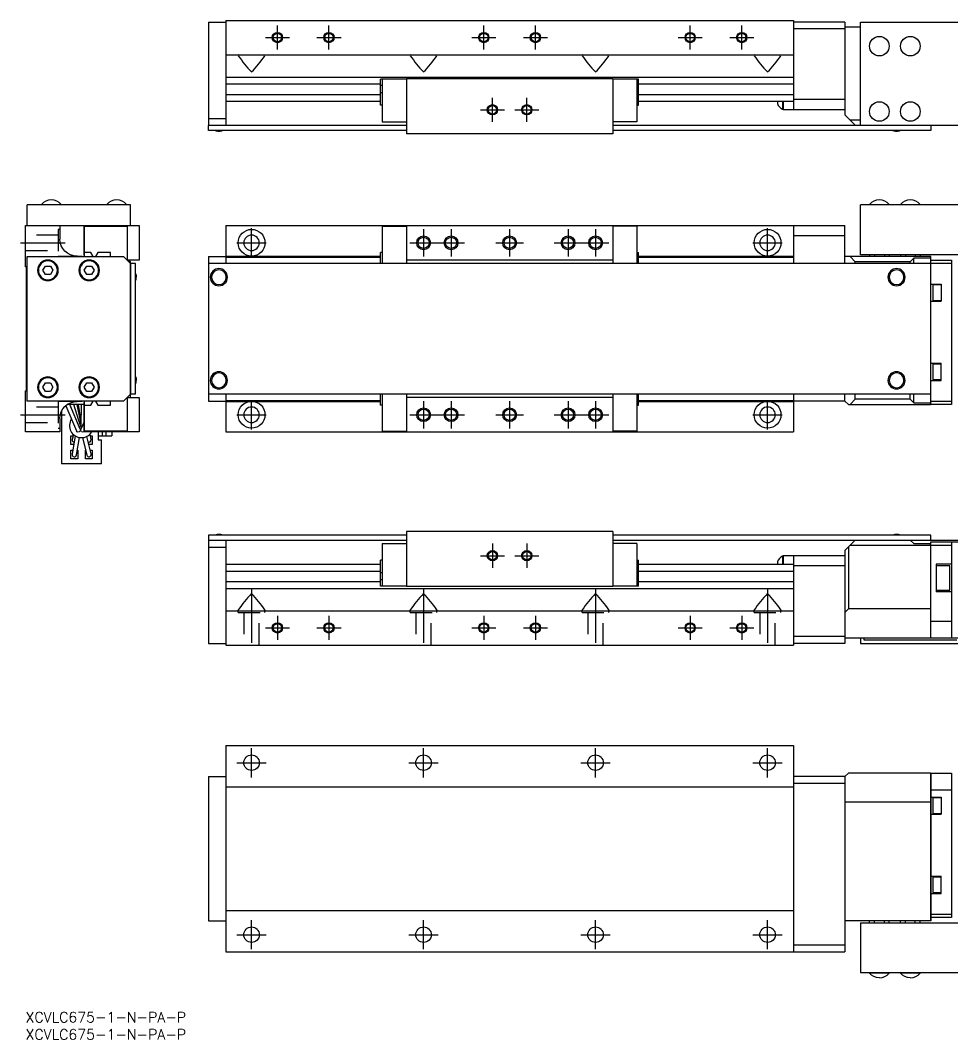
# Model space of a CAD drawing. Extents: x -2 to 434, y -8 to 288.
# Drawn here: x -1.5 to 269.2, y -8 to 288.3 of the extents above; entities that cross this region are included whole.
import ezdxf

# ---------------------------------------------------------------- set-up
doc = ezdxf.new("R2010")
doc.units = 0
doc.header["$LTSCALE"] = 0.5
doc.linetypes.add('CENTER', pattern=[50.8, 31.75, -6.35, 6.35, -6.35])
doc.linetypes.add('DASHED', pattern=[19.05, 12.7, -6.35])
for name, color, linetype in [('MSM_CENTER', 1, 'CENTER'), ('MSM_CONTINUOUS', 7, 'CONTINUOUS'), ('MSM_DASHED', 4, 'DASHED'), ('MSM_NARROW', 5, 'CONTINUOUS'), ('MSM_PART_NUMBER', 7, 'CONTINUOUS')]:
    doc.layers.add(name, color=color, linetype=linetype)
doc.styles.get("Standard").update_dxf_attribs({"font": 'txt.shx', "height": 3, "bigfont": 'bigfont.shx'})

msp = doc.modelspace()

# ---------------------------------------------------------------- linework, layer by layer
at = {"layer": 'MSM_CENTER'}
for p, q in [((73.21, 279.83), (73.21, 286.83)), ((88.21, 279.83), (88.21, 286.83)), ((133.21, 279.83), (133.21, 286.83)), ((148.21, 279.83), (148.21, 286.83)), ((193.21, 279.83), (193.21, 286.83)), ((208.21, 279.83), (208.21, 286.83)), ((69.71, 283.33), (76.71, 283.33)), ((84.71, 283.33), (91.71, 283.33)), ((129.71, 283.33), (136.71, 283.33)), ((144.71, 283.33), (151.71, 283.33)), ((189.71, 283.33), (196.71, 283.33)), ((204.71, 283.33), (211.71, 283.33)), ((135.71, 258.83), (135.71, 265.83)), ((145.71, 258.83), (145.71, 265.83)), ((132.21, 262.33), (139.21, 262.33)), ((142.21, 262.33), (149.21, 262.33)), ((65.71, 219.41), (65.71, 227.91)), ((115.71, 227.66), (115.71, 219.66)), ((123.71, 227.66), (123.71, 219.66)), ((140.71, 227.66), (140.71, 219.66)), ((157.71, 227.66), (157.71, 219.66)), ((165.71, 227.66), (165.71, 219.66)), ((215.71, 219.41), (215.71, 227.91)), ((-1.5, 223.66), (11.5, 223.66)), ((61.46, 223.66), (69.96, 223.66)), ((111.71, 223.66), (127.71, 223.66)), ((136.71, 223.66), (144.71, 223.66)), ((153.71, 223.66), (169.71, 223.66)), ((211.46, 223.66), (219.96, 223.66)), ((65.71, 169.41), (65.71, 177.91)), ((215.71, 169.41), (215.71, 177.91)), ((115.71, 177.66), (115.71, 169.66)), ((123.71, 177.66), (123.71, 169.66)), ((140.71, 177.66), (140.71, 169.66)), ((157.71, 177.66), (157.71, 169.66)), ((165.71, 177.66), (165.71, 169.66)), ((-1.5, 173.66), (11.5, 173.66)), ((61.46, 173.66), (69.96, 173.66)), ((111.71, 173.66), (127.71, 173.66)), ((136.71, 173.66), (144.71, 173.66)), ((153.71, 173.66), (169.71, 173.66)), ((211.46, 173.66), (219.96, 173.66)), ((135.71, 136.2), (135.71, 129.2)), ((145.71, 136.2), (145.71, 129.2)), ((132.21, 132.7), (139.21, 132.7)), ((142.21, 132.7), (149.21, 132.7)), ((65.71, 123.2), (65.71, 104.7)), ((115.71, 123.2), (115.71, 104.7)), ((165.71, 123.2), (165.71, 104.7)), ((215.71, 123.2), (215.71, 104.7)), ((73.21, 115.2), (73.21, 108.2)), ((88.21, 115.2), (88.21, 108.2)), ((133.21, 115.2), (133.21, 108.2)), ((148.21, 115.2), (148.21, 108.2)), ((193.21, 115.2), (193.21, 108.2)), ((208.21, 115.2), (208.21, 108.2)), ((69.71, 111.7), (76.71, 111.7)), ((84.71, 111.7), (91.71, 111.7)), ((129.71, 111.7), (136.71, 111.7)), ((144.71, 111.7), (151.71, 111.7)), ((189.71, 111.7), (196.71, 111.7)), ((204.71, 111.7), (211.71, 111.7)), ((65.71, 68.25), (65.71, 76.75)), ((115.71, 68.25), (115.71, 76.75)), ((165.71, 68.25), (165.71, 76.75)), ((215.71, 68.25), (215.71, 76.75)), ((61.46, 72.5), (69.96, 72.5)), ((111.46, 72.5), (119.96, 72.5)), ((161.46, 72.5), (169.96, 72.5)), ((211.46, 72.5), (219.96, 72.5)), ((65.71, 18.25), (65.71, 26.75)), ((115.71, 18.25), (115.71, 26.75)), ((165.71, 18.25), (165.71, 26.75)), ((215.71, 18.25), (215.71, 26.75)), ((61.46, 22.5), (69.96, 22.5)), ((111.46, 22.5), (119.96, 22.5)), ((161.46, 22.5), (169.96, 22.5)), ((211.46, 22.5), (219.96, 22.5))]:
    msp.add_line(p, q, dxfattribs=at)
at = {"layer": 'MSM_CONTINUOUS'}
for p, q in [((53.21, 287.83), (58.21, 287.83)), ((53.21, 287.83), (53.21, 257.83)), ((58.21, 288.33), (223.21, 288.33)), ((58.21, 288.33), (58.21, 257.83)), ((223.21, 288.33), (223.21, 262.33)), ((238.21, 287.83), (223.21, 287.83)), ((238.21, 287.83), (238.21, 260.83)), ((242.71, 287.83), (271.71, 287.83)), ((242.71, 257.83), (242.71, 287.83)), ((238.21, 285.83), (223.21, 285.83)), ((242.71, 286.33), (238.21, 286.33)), ((58.21, 278.33), (223.21, 278.33)), ((61.97, 278.33), (61.81, 278.2)), ((61.84, 278.07), (61.81, 278.2)), ((69.46, 278.33), (69.61, 278.2)), ((69.58, 278.07), (69.61, 278.2)), ((111.97, 278.33), (111.81, 278.2)), ((111.84, 278.07), (111.81, 278.2)), ((119.46, 278.33), (119.61, 278.2)), ((119.58, 278.07), (119.61, 278.2)), ((161.97, 278.33), (161.81, 278.2)), ((161.84, 278.07), (161.81, 278.2)), ((169.46, 278.33), (169.61, 278.2)), ((169.58, 278.07), (169.61, 278.2)), ((211.97, 278.33), (211.81, 278.2)), ((211.84, 278.07), (211.81, 278.2)), ((219.46, 278.33), (219.61, 278.2)), ((219.58, 278.07), (219.61, 278.2)), ((58.21, 271.83), (223.21, 271.83)), ((58.21, 269.86), (103.21, 269.86)), ((110.71, 271.23), (103.21, 271.23)), ((103.21, 263.63), (103.21, 271.23)), ((103.71, 271.23), (103.71, 258.83)), ((170.71, 271.33), (110.71, 271.33)), ((110.71, 271.33), (110.71, 255.33)), ((170.71, 271.33), (170.71, 255.33)), ((178.21, 271.23), (170.71, 271.23)), ((177.71, 271.23), (177.71, 258.83)), ((178.21, 263.63), (178.21, 271.23)), ((178.21, 269.86), (223.21, 269.86)), ((58.21, 266.79), (103.21, 266.79)), ((103.71, 269.35), (103.21, 269.35)), ((103.71, 267.3), (103.21, 267.3)), ((177.71, 269.35), (178.21, 269.35)), ((177.71, 267.3), (178.21, 267.3)), ((178.21, 266.79), (223.21, 266.79)), ((58.21, 264.83), (103.21, 264.83)), ((178.21, 264.83), (223.21, 264.83)), ((218.56, 264.83), (218.56, 264.12)), ((220.01, 264.83), (220.01, 262.47)), ((220.21, 264.83), (220.21, 262.33)), ((238.21, 265.33), (223.21, 265.33)), ((103.71, 263.63), (103.21, 263.63)), ((177.71, 263.63), (178.21, 263.63)), ((220.01, 262.47), (220.21, 262.47)), ((238.21, 262.33), (220.21, 262.33)), ((241.21, 257.83), (238.21, 260.83)), ((53.21, 259.83), (58.21, 259.83)), ((53.21, 257.83), (110.71, 257.83)), ((53.21, 257.73), (53.31, 257.83)), ((103.71, 258.83), (110.71, 258.83)), ((177.71, 258.83), (170.71, 258.83)), ((170.71, 257.83), (271.71, 257.83)), ((242.71, 259.33), (239.71, 259.33)), ((263.11, 257.83), (263.21, 257.73)), ((53.21, 256.33), (53.21, 257.73)), ((110.71, 256.33), (53.21, 256.33)), ((170.71, 255.33), (110.71, 255.33)), ((263.21, 256.33), (170.71, 256.33)), ((263.21, 257.73), (263.21, 256.33)), ((0.5, 228.66), (0.5, 234.66)), ((30.5, 234.66), (0.5, 234.66)), ((4.65, 234.82), (10.35, 234.82)), ((4.65, 234.82), (4.65, 234.66)), ((10.35, 234.66), (10.35, 234.82)), ((23.65, 234.82), (29.35, 234.82)), ((23.65, 234.82), (23.65, 234.66)), ((29.35, 234.66), (29.35, 234.82)), ((30.5, 228.66), (30.5, 234.66)), ((271.71, 234.66), (242.71, 234.66)), ((242.71, 220.16), (242.71, 234.66)), ((245.36, 234.82), (251.06, 234.82)), ((245.36, 234.82), (245.36, 234.66)), ((251.06, 234.66), (251.06, 234.82)), ((254.36, 234.82), (260.06, 234.82)), ((254.36, 234.82), (254.36, 234.66)), ((260.06, 234.66), (260.06, 234.82)), ((0, 216.66), (0, 228.66)), ((0, 228.66), (33, 228.66)), ((10, 228.66), (10, 224.76)), ((17, 220.06), (17, 228.66)), ((17.1, 219.66), (17.1, 228.46)), ((17.1, 228.46), (29.5, 228.46)), ((29.5, 228.46), (29.5, 218.66)), ((33, 228.66), (33, 218.66)), ((58.21, 228.66), (58.21, 217.66)), ((58.21, 228.66), (238.21, 228.66)), ((103.71, 228.46), (110.71, 228.46)), ((103.71, 228.46), (103.71, 217.66)), ((110.71, 228.66), (110.71, 217.66)), ((170.71, 228.66), (170.71, 217.66)), ((177.71, 228.46), (170.71, 228.46)), ((177.71, 228.46), (177.71, 217.66)), ((223.21, 228.66), (223.21, 217.66)), ((238.21, 217.66), (238.21, 228.66)), ((238.21, 225.66), (223.21, 225.66)), ((0.5, 177.66), (0.5, 219.66)), ((0.5, 219.66), (28.5, 219.66)), ((15, 219.76), (16.5, 219.76)), ((16.5, 219.76), (16.5, 219.66)), ((17.1, 220.06), (17, 220.06)), ((18.97, 220.86), (17.1, 220.86)), ((19.66, 219.66), (18.97, 220.86)), ((21.03, 220.86), (20.34, 219.66)), ((24.7, 220.86), (21.03, 220.86)), ((24.7, 219.66), (24.7, 220.86)), ((28.5, 219.66), (30.5, 217.66)), ((53.21, 219.66), (58.21, 219.66)), ((53.21, 219.66), (53.21, 177.66)), ((58.21, 219.76), (103.21, 219.76)), ((58.21, 219.46), (103.21, 219.46)), ((103.21, 217.66), (103.21, 220.86)), ((103.71, 220.86), (103.21, 220.86)), ((177.71, 220.86), (178.21, 220.86)), ((178.21, 217.66), (178.21, 220.86)), ((178.21, 219.76), (223.21, 219.76)), ((178.21, 219.46), (223.21, 219.46)), ((263.21, 219.66), (238.21, 219.66)), ((241.21, 218.16), (239.71, 219.66)), ((271.71, 220.16), (242.71, 220.16)), ((245.33, 220.16), (245.33, 219.66)), ((246.77, 220.16), (246.77, 219.66)), ((249.66, 220.16), (249.66, 219.66)), ((251.1, 220.16), (251.1, 219.66)), ((254.33, 220.16), (254.33, 219.66)), ((255.77, 220.16), (255.77, 219.66)), ((258.66, 220.16), (258.66, 219.66)), ((260.1, 220.16), (260.1, 219.66)), ((263.21, 176.66), (263.21, 219.66)), ((0.3, 216.66), (0, 216.66)), ((0.3, 180.66), (0.3, 216.66)), ((5.06, 215.66), (5.78, 216.91)), ((5.78, 216.91), (7.22, 216.91)), ((7.22, 216.91), (7.94, 215.66)), ((17.06, 215.66), (17.78, 216.91)), ((17.78, 216.91), (19.22, 216.91)), ((19.22, 216.91), (19.94, 215.66)), ((29.7, 218.66), (29.7, 218.46)), ((33, 218.66), (29.7, 218.66)), ((30.5, 218.16), (30, 218.66)), ((30.5, 178.66), (30.5, 218.16)), ((32, 217.66), (30.5, 217.66)), ((30.6, 179.66), (30.6, 217.66)), ((32, 179.66), (32, 217.66)), ((269.21, 217.66), (53.21, 217.66)), ((170.71, 218.66), (110.71, 218.66)), ((241.21, 217.66), (241.21, 218.16)), ((257.21, 218.16), (241.21, 218.16)), ((258.21, 219.16), (257.21, 218.16)), ((257.21, 217.66), (257.21, 218.16)), ((258.21, 217.66), (258.21, 219.16)), ((263.21, 219.16), (258.21, 219.16)), ((263.21, 218.66), (269.21, 218.66)), ((269.21, 218.66), (269.21, 176.66)), ((5.78, 214.41), (5.06, 215.66)), ((7.22, 214.41), (5.78, 214.41)), ((7.94, 215.66), (7.22, 214.41)), ((17.78, 214.41), (17.06, 215.66)), ((19.22, 214.41), (17.78, 214.41)), ((19.94, 215.66), (19.22, 214.41)), ((263.21, 211.66), (266.21, 211.66)), ((263.71, 211.41), (263.71, 206.91)), ((266.21, 211.41), (263.71, 211.41)), ((266.21, 211.66), (266.21, 206.66)), ((263.21, 206.66), (266.21, 206.66)), ((263.71, 206.91), (266.21, 206.91)), ((263.21, 188.66), (266.21, 188.66)), ((263.71, 188.41), (263.71, 183.91)), ((266.21, 188.41), (263.71, 188.41)), ((266.21, 183.66), (266.21, 188.66)), ((263.71, 183.91), (266.21, 183.91)), ((5.06, 181.66), (5.78, 182.91)), ((5.78, 180.41), (5.06, 181.66)), ((5.78, 182.91), (7.22, 182.91)), ((7.22, 182.91), (7.94, 181.66)), ((7.94, 181.66), (7.22, 180.41)), ((17.06, 181.66), (17.78, 182.91)), ((17.78, 180.41), (17.06, 181.66)), ((17.78, 182.91), (19.22, 182.91)), ((19.22, 182.91), (19.94, 181.66)), ((19.94, 181.66), (19.22, 180.41)), ((263.21, 183.66), (266.21, 183.66)), ((0, 168.66), (0, 180.66)), ((0, 180.66), (0.3, 180.66)), ((7.22, 180.41), (5.78, 180.41)), ((19.22, 180.41), (17.78, 180.41)), ((30.5, 179.66), (28.5, 177.66)), ((29.5, 178.66), (29.5, 168.86)), ((29.7, 178.86), (29.7, 178.66)), ((29.7, 178.66), (33, 178.66)), ((32, 179.66), (30.5, 179.66)), ((33, 178.66), (33, 168.66)), ((263.21, 179.66), (53.21, 179.66)), ((58.21, 179.66), (58.21, 168.66)), ((58.21, 177.86), (103.21, 177.86)), ((103.21, 176.46), (103.21, 179.66)), ((103.71, 179.66), (103.71, 168.86)), ((110.71, 179.66), (110.71, 168.66)), ((170.71, 178.66), (110.71, 178.66)), ((170.71, 179.66), (170.71, 168.66)), ((177.71, 179.66), (177.71, 168.86)), ((178.21, 176.46), (178.21, 179.66)), ((178.21, 177.86), (223.21, 177.86)), ((223.21, 179.66), (223.21, 168.66)), ((238.21, 177.66), (238.21, 179.66)), ((239.71, 176.66), (241.21, 178.16)), ((241.21, 178.16), (241.21, 179.66)), ((257.21, 178.16), (241.21, 178.16)), ((257.21, 178.16), (257.21, 179.66)), ((257.21, 178.16), (258.21, 177.16)), ((258.21, 177.16), (258.21, 179.66)), ((28.5, 177.66), (0.5, 177.66)), ((11.69, 176.3), (14.8, 168.97)), ((17, 176.66), (12.14, 176.66)), ((12.14, 176.66), (12.14, 176.66)), ((15.9, 169.44), (12.84, 176.66)), ((15.92, 170.69), (14.01, 176.66)), ((16.5, 177.56), (15, 177.56)), ((15.94, 171.92), (15.03, 176.66)), ((15.17, 175.96), (15.2, 175.96)), ((15.2, 175.96), (15.2, 175.77)), ((15.34, 176.66), (16.06, 171.72)), ((16.18, 176.66), (16.05, 170.52)), ((16.5, 177.66), (16.5, 177.56)), ((17, 177.26), (17.1, 177.26)), ((17, 168.66), (17, 177.26)), ((17.1, 168.86), (17.1, 177.66)), ((17.1, 176.46), (18.97, 176.46)), ((18.97, 176.46), (19.66, 177.65)), ((20.34, 177.65), (21.03, 176.46)), ((21.03, 176.46), (24.7, 176.46)), ((24.7, 176.46), (24.7, 177.66)), ((53.21, 177.66), (58.21, 177.66)), ((58.21, 177.56), (103.21, 177.56)), ((103.71, 176.46), (103.21, 176.46)), ((177.71, 176.46), (178.21, 176.46)), ((178.21, 177.56), (223.21, 177.56)), ((238.21, 177.66), (223.21, 177.66)), ((238.21, 177.66), (239.21, 176.66)), ((239.21, 176.66), (263.11, 176.66)), ((258.21, 177.16), (263.12, 177.16)), ((263.21, 176.76), (263.11, 176.66)), ((263.21, 177.29), (263.12, 177.16)), ((263.12, 176.67), (263.12, 177.16)), ((263.21, 177.66), (269.21, 177.66)), ((269.21, 176.66), (263.21, 176.66)), ((10, 172.56), (10, 168.66)), ((10.5, 174.74), (10.5, 159.41)), ((17, 171.57), (16.1, 169.44)), ((10, 168.66), (0, 168.66)), ((13.2, 167.56), (13.87, 167.56)), ((13.2, 165.06), (13.2, 167.56)), ((14.42, 167.54), (13.56, 162.21)), ((13.96, 167.88), (13.57, 166.48)), ((14.84, 162), (15.66, 167.06)), ((16.52, 167.02), (17.77, 161.95)), ((33, 168.66), (17, 168.66)), ((29.5, 168.86), (17.1, 168.86)), ((19.03, 162.26), (17.78, 167.35)), ((19.04, 166.43), (18.74, 168.04)), ((18.83, 167.56), (19.4, 167.56)), ((19.4, 167.56), (19.4, 165.06)), ((21.1, 168.66), (21.1, 166.41)), ((21.1, 167.51), (23.3, 167.51)), ((21.1, 166.41), (22.1, 166.41)), ((22.1, 159.41), (22.1, 166.41)), ((22.3, 168.66), (22.3, 167.51)), ((23.3, 168.66), (23.3, 167.51)), ((23.3, 167.51), (25.1, 167.51)), ((25.1, 168.66), (25.1, 167.51)), ((58.21, 168.66), (223.21, 168.66)), ((103.71, 168.86), (110.71, 168.86)), ((177.71, 168.86), (170.71, 168.86)), ((14.02, 165.06), (13.2, 165.06)), ((13.2, 163.36), (13.75, 163.36)), ((13.2, 160.86), (13.2, 163.36)), ((15.06, 163.36), (15.2, 163.36)), ((15.2, 163.36), (15.2, 160.86)), ((17.4, 163.36), (17.42, 163.36)), ((17.4, 160.86), (17.4, 163.36)), ((19.4, 165.06), (18.34, 165.06)), ((18.76, 163.36), (19.4, 163.36)), ((19.4, 163.36), (19.4, 160.86)), ((15.2, 160.86), (13.2, 160.86)), ((19.4, 160.86), (17.4, 160.86)), ((22.1, 159.41), (10.5, 159.41)), ((170.71, 139.7), (110.71, 139.7)), ((110.71, 139.7), (110.71, 123.7)), ((170.71, 139.7), (170.71, 123.7)), ((53.21, 138.7), (53.21, 137.3)), ((110.71, 138.7), (53.21, 138.7)), ((53.21, 137.3), (53.31, 137.2)), ((53.21, 137.2), (53.21, 107.2)), ((53.21, 137.2), (110.71, 137.2)), ((58.21, 137.2), (58.21, 106.7)), ((263.21, 138.7), (170.71, 138.7)), ((170.71, 137.2), (271.71, 137.2)), ((238.21, 134.2), (241.21, 137.2)), ((257.21, 137.2), (258.21, 136.2)), ((263.11, 137.2), (263.21, 137.3)), ((263.21, 137.3), (263.21, 138.7)), ((263.21, 136.7), (276.2, 136.7)), ((263.21, 108.7), (263.21, 136.7)), ((269.21, 136.7), (269.21, 108.7)), ((53.21, 135.2), (58.21, 135.2)), ((103.71, 136.2), (110.71, 136.2)), ((103.71, 136.2), (103.71, 123.8)), ((177.71, 136.2), (170.71, 136.2)), ((177.71, 136.2), (177.71, 123.8)), ((238.21, 134.2), (238.21, 107.2)), ((239.21, 135.2), (239.21, 117.2)), ((263.11, 135.7), (239.71, 135.7)), ((258.21, 136.2), (263.21, 136.2)), ((263.12, 135.71), (263.11, 135.7)), ((263.11, 135.7), (263.11, 117.2)), ((263.12, 135.71), (263.12, 136.2)), ((263.12, 135.71), (263.21, 135.67)), ((269.21, 135.7), (263.21, 135.7)), ((103.71, 131.4), (103.21, 131.4)), ((103.21, 123.8), (103.21, 131.4)), ((177.71, 131.4), (178.21, 131.4)), ((178.21, 123.8), (178.21, 131.4)), ((218.56, 130.91), (218.56, 130.2)), ((220.01, 132.56), (220.01, 130.2)), ((220.21, 132.56), (220.01, 132.56)), ((238.21, 132.7), (220.21, 132.7)), ((220.21, 132.7), (220.21, 130.2)), ((223.21, 132.7), (223.21, 106.7)), ((58.21, 130.2), (103.21, 130.2)), ((58.21, 128.24), (103.21, 128.24)), ((103.71, 127.72), (103.21, 127.72)), ((177.71, 127.72), (178.21, 127.72)), ((178.21, 130.2), (223.21, 130.2)), ((178.21, 128.24), (223.21, 128.24)), ((238.21, 129.7), (223.21, 129.7)), ((264.71, 130.2), (264.71, 122.2)), ((269.21, 130.2), (264.71, 130.2)), ((268.71, 129.7), (264.71, 129.7)), ((268.71, 122.7), (268.71, 129.7)), ((58.21, 125.16), (103.21, 125.16)), ((103.71, 125.67), (103.21, 125.67)), ((177.71, 125.67), (178.21, 125.67)), ((178.21, 125.16), (223.21, 125.16)), ((58.21, 123.2), (223.21, 123.2)), ((110.71, 123.8), (103.21, 123.8)), ((170.71, 123.7), (110.71, 123.7)), ((178.21, 123.8), (170.71, 123.8)), ((264.71, 122.7), (268.71, 122.7)), ((269.21, 122.2), (264.71, 122.2)), ((58.21, 116.7), (223.21, 116.7)), ((61.84, 116.96), (61.81, 116.82)), ((61.97, 116.7), (61.81, 116.82)), ((69.46, 116.7), (69.61, 116.82)), ((69.58, 116.96), (69.61, 116.82)), ((111.84, 116.96), (111.81, 116.82)), ((111.97, 116.7), (111.81, 116.82)), ((119.46, 116.7), (119.61, 116.82)), ((119.58, 116.96), (119.61, 116.82)), ((161.84, 116.96), (161.81, 116.82)), ((161.97, 116.7), (161.81, 116.82)), ((169.46, 116.7), (169.61, 116.82)), ((169.58, 116.96), (169.61, 116.82)), ((211.84, 116.96), (211.81, 116.82)), ((211.97, 116.7), (211.81, 116.82)), ((219.46, 116.7), (219.61, 116.82)), ((219.58, 116.96), (219.61, 116.82)), ((238.21, 116.2), (239.21, 117.2)), ((263.11, 117.2), (239.21, 117.2)), ((263.11, 117.2), (263.12, 117.19)), ((263.12, 117.19), (263.21, 117.23)), ((263.12, 117.19), (263.12, 108.71)), ((263.21, 113.7), (269.21, 113.7)), ((53.21, 107.2), (58.21, 107.2)), ((58.21, 106.7), (223.21, 106.7)), ((238.21, 109.2), (223.21, 109.2)), ((238.21, 107.2), (223.21, 107.2)), ((263.11, 108.7), (238.21, 108.7)), ((242.71, 108.7), (242.71, 107.2)), ((242.71, 107.2), (271.71, 107.2)), ((243.71, 108.7), (243.71, 108.2)), ((243.71, 108.2), (270.71, 108.2)), ((263.21, 108.8), (263.11, 108.7)), ((276.2, 108.7), (263.21, 108.7)), ((58.21, 77.5), (223.21, 77.5)), ((58.21, 77.5), (58.21, 17.5)), ((223.21, 77.5), (223.21, 17.5)), ((53.21, 68.5), (58.21, 68.5)), ((53.21, 68.5), (53.21, 26.5)), ((238.21, 68.5), (223.21, 68.5)), ((238.21, 68.5), (239.21, 69.5)), ((238.21, 68.5), (238.21, 17.5)), ((263.11, 69.5), (239.21, 69.5)), ((263.11, 69.5), (263.12, 69.49)), ((263.12, 69.49), (263.12, 61.01)), ((263.12, 69.49), (263.21, 69.4)), ((263.21, 69.5), (263.21, 26.5)), ((263.21, 69.5), (269.21, 69.5)), ((269.21, 69.5), (269.21, 27.5)), ((58.21, 65.5), (223.21, 65.5)), ((238.21, 66.5), (223.21, 66.5)), ((269.21, 64.5), (263.21, 64.5)), ((263.21, 62.5), (266.21, 62.5)), ((263.71, 62.25), (263.71, 57.75)), ((266.21, 62.25), (263.71, 62.25)), ((266.21, 62.5), (266.21, 57.5)), ((263.11, 61), (238.21, 61)), ((263.12, 61.01), (263.11, 61)), ((263.11, 61), (263.11, 26.5)), ((263.21, 60.97), (263.12, 61.01)), ((263.21, 57.5), (266.21, 57.5)), ((263.71, 57.75), (266.21, 57.75)), ((263.21, 39.5), (266.21, 39.5)), ((263.71, 39.25), (263.71, 34.75)), ((266.21, 39.25), (263.71, 39.25)), ((266.21, 34.5), (266.21, 39.5)), ((263.21, 34.5), (266.21, 34.5)), ((263.71, 34.75), (266.21, 34.75)), ((58.21, 29.5), (223.21, 29.5)), ((263.21, 28.5), (269.21, 28.5)), ((269.21, 27.5), (263.21, 27.5)), ((53.21, 26.5), (58.21, 26.5)), ((263.21, 26.5), (238.21, 26.5)), ((242.71, 26), (242.71, 11.5)), ((242.71, 26), (271.71, 26)), ((245.33, 26), (245.33, 26.5)), ((246.77, 26), (246.77, 26.5)), ((249.66, 26), (249.66, 26.5)), ((251.1, 26), (251.1, 26.5)), ((254.33, 26), (254.33, 26.5)), ((255.77, 26), (255.77, 26.5)), ((258.66, 26), (258.66, 26.5)), ((260.1, 26), (260.1, 26.5)), ((238.21, 19.5), (223.21, 19.5)), ((58.21, 17.5), (238.21, 17.5)), ((242.71, 11.5), (271.71, 11.5)), ((245.36, 11.5), (245.36, 11.34)), ((251.06, 11.34), (245.36, 11.34)), ((251.06, 11.34), (251.06, 11.5)), ((254.36, 11.5), (254.36, 11.34)), ((260.06, 11.34), (254.36, 11.34)), ((260.06, 11.34), (260.06, 11.5))]:
    msp.add_line(p, q, dxfattribs=at)
for centre, radius in [((73.21, 283.33), 1.23), ((88.21, 283.33), 1.23), ((133.21, 283.33), 1.23), ((148.21, 283.33), 1.23), ((193.21, 283.33), 1.23), ((208.21, 283.33), 1.23), ((248.21, 280.83), 2.85), ((257.21, 280.83), 2.85), ((248.21, 261.83), 2.85), ((257.21, 261.83), 2.85), ((135.71, 262.33), 1.23), ((145.71, 262.33), 1.23), ((65.71, 223.66), 3.9), ((115.71, 223.66), 1.62), ((123.71, 223.66), 1.62), ((140.71, 223.66), 1.62), ((157.71, 223.66), 1.62), ((165.71, 223.66), 1.62), ((215.71, 223.66), 3.9), ((65.71, 173.66), 3.9), ((115.71, 173.66), 1.62), ((123.71, 173.66), 1.62), ((140.71, 173.66), 1.62), ((157.71, 173.66), 1.62), ((165.71, 173.66), 1.62), ((215.71, 173.66), 3.9), ((135.71, 132.7), 1.23), ((145.71, 132.7), 1.23), ((73.21, 111.7), 1.23), ((88.21, 111.7), 1.23), ((133.21, 111.7), 1.23), ((148.21, 111.7), 1.23), ((193.21, 111.7), 1.23), ((208.21, 111.7), 1.23), ((65.71, 72.5), 2.25), ((115.71, 72.5), 2.25), ((165.71, 72.5), 2.25), ((215.71, 72.5), 2.25), ((65.71, 22.5), 2.25), ((115.71, 22.5), 2.25), ((165.71, 22.5), 2.25), ((215.71, 22.5), 2.25)]:
    msp.add_circle(centre, radius, dxfattribs=at)
at = {"layer": 'MSM_CONTINUOUS', "extrusion": (0, 0, -1)}
for centre, radius in [((-65.71, 223.66), 2.25), ((-215.71, 223.66), 2.25), ((-6.5, 215.66), 3), ((-6.5, 215.66), 2.75), ((-18.5, 215.66), 3), ((-18.5, 215.66), 2.75), ((-56.21, 213.66), 2.5), ((-56.21, 213.66), 2.15), ((-253.21, 213.66), 2.5), ((-253.21, 213.66), 2.15), ((-6.5, 181.66), 3), ((-6.5, 181.66), 2.75), ((-18.5, 181.66), 3), ((-18.5, 181.66), 2.75), ((-56.21, 183.66), 2.5), ((-56.21, 183.66), 2.15), ((-253.21, 183.66), 2.5), ((-253.21, 183.66), 2.15), ((-65.71, 173.66), 2.25), ((-215.71, 173.66), 2.25)]:
    msp.add_circle(centre, radius, dxfattribs=at)
at = {"layer": 'MSM_CONTINUOUS'}
for centre, radius, start, end in [((91.74, 298.51), 36.22, 214.3615, 224.0577), ((39.68, 298.51), 36.22, 315.9423, 325.6385), ((141.74, 298.51), 36.22, 214.3615, 224.0577), ((89.68, 298.51), 36.22, 315.9423, 325.6385), ((191.74, 298.51), 36.22, 214.3615, 224.0577), ((139.68, 298.51), 36.22, 315.9423, 325.6385), ((241.74, 298.51), 36.22, 214.3615, 224.0577), ((189.68, 298.51), 36.22, 315.9423, 325.6385), ((221.59, 265.31), 3.25, 201.5574, 241.0598), ((56.21, 259.13), 3, 248.96, 270), ((56.22, 259.13), 3, 270, 291.04), ((253.21, 259.13), 3, 248.96, 270), ((253.22, 259.13), 3, 270, 291.04), ((7.5, 232.46), 3.7, 90, 140.3692), ((7.5, 232.46), 3.7, 39.6308, 90), ((26.5, 232.46), 3.7, 90, 140.3692), ((26.5, 232.46), 3.7, 39.6308, 90), ((248.21, 232.46), 3.7, 89.9943, 140.3692), ((248.21, 232.46), 3.7, 39.6308, 90), ((257.21, 232.46), 3.7, 89.9943, 140.3692), ((257.21, 232.46), 3.7, 39.6308, 90), ((29.2, 213.65), 3, 338.96, 0), ((29.2, 183.65), 3, 338.96, 0), ((16.27, 170.51), 3.5, 146.9255, 328.091), ((16.27, 170.51), 3.5, 98.8136, 101.7675), ((14.2, 166.31), 0.65, 164.7083, 262.6272), ((18.4, 166.31), 0.65, 250.6467, 10.4507), ((14.2, 162.11), 0.65, 170.8127, 350.8127), ((18.4, 162.11), 0.65, 193.8589, 13.8589), ((56.21, 135.9), 3, 90, 111.04), ((56.22, 135.9), 3, 68.96, 90), ((253.21, 135.9), 3, 90, 111.04), ((253.22, 135.9), 3, 68.96, 90), ((221.59, 129.72), 3.25, 118.9402, 158.4426), ((91.74, 96.51), 36.22, 135.9423, 145.6385), ((39.68, 96.51), 36.22, 34.3615, 44.0577), ((141.74, 96.51), 36.22, 135.9423, 145.6385), ((89.68, 96.51), 36.22, 34.3615, 44.0577), ((191.74, 96.51), 36.22, 135.9423, 145.6385), ((139.68, 96.51), 36.22, 34.3615, 44.0577), ((241.74, 96.51), 36.22, 135.9423, 145.6385), ((189.68, 96.51), 36.22, 34.3615, 44.0577), ((248.21, 13.7), 3.7, 270, 320.3692), ((257.21, 13.7), 3.7, 270, 320.3692)]:
    msp.add_arc(centre, radius, start, end, dxfattribs=at)
at = {"layer": 'MSM_CONTINUOUS', "extrusion": (0, 0, -1)}
for centre, radius, start, end in [((-15, 224.76), 5, 270, 0), ((-29.2, 213.67), 3, 159.0034, 180.1444), ((-29.2, 183.67), 3, 159.0034, 180.1444), ((-15, 172.56), 5, 0, 90), ((-15.35, 171.81), 0.6, 169.1542, 232.4513), ((-15.35, 169.21), 0.6, 156.9836, 336.9836), ((-15.35, 170.51), 0.6, 162.212, 238.1917), ((-16.65, 169.21), 0.6, 234.3147, 23.0164), ((-16.65, 170.51), 0.6, 301.8083, 1.1935), ((-16.65, 171.81), 0.6, 343.9147, 351.7575), ((-248.21, 13.7), 3.7, 269.9943, 320.3692), ((-257.21, 13.7), 3.7, 269.9943, 320.3692)]:
    msp.add_arc(centre, radius, start, end, dxfattribs=at)
at = {"layer": 'MSM_DASHED'}
for p, q in [((9.5, 225.91), (0, 225.91)), ((9.5, 227.56), (9.5, 219.76)), ((10, 227.56), (9.5, 227.56)), ((0, 221.41), (9.5, 221.41)), ((9.5, 219.76), (15, 219.76)), ((9.5, 175.91), (0, 175.91)), ((9.5, 177.56), (9.5, 169.76)), ((15, 177.56), (9.5, 177.56)), ((0, 171.41), (9.5, 171.41)), ((9.5, 169.76), (10, 169.76)), ((61.81, 116.2), (61.81, 116.82)), ((61.81, 116.2), (69.61, 116.2)), ((63.46, 116.2), (63.46, 106.7)), ((67.96, 106.7), (67.96, 116.2)), ((69.61, 116.2), (69.61, 116.82)), ((111.81, 116.2), (111.81, 116.82)), ((111.81, 116.2), (119.61, 116.2)), ((113.46, 116.2), (113.46, 106.7)), ((117.96, 106.7), (117.96, 116.2)), ((119.61, 116.2), (119.61, 116.82)), ((161.81, 116.2), (161.81, 116.82)), ((161.81, 116.2), (169.61, 116.2)), ((163.46, 116.2), (163.46, 106.7)), ((167.96, 106.7), (167.96, 116.2)), ((169.61, 116.2), (169.61, 116.82)), ((211.81, 116.2), (211.81, 116.82)), ((211.81, 116.2), (219.61, 116.2)), ((213.46, 116.2), (213.46, 106.7)), ((217.96, 106.7), (217.96, 116.2)), ((219.61, 116.2), (219.61, 116.82))]:
    msp.add_line(p, q, dxfattribs=at)
at = {"layer": 'MSM_NARROW'}
for centre, radius in [((73.21, 283.33), 1.5), ((88.21, 283.33), 1.5), ((133.21, 283.33), 1.5), ((148.21, 283.33), 1.5), ((193.21, 283.33), 1.5), ((208.21, 283.33), 1.5), ((135.71, 262.33), 1.5), ((145.71, 262.33), 1.5), ((115.71, 223.66), 2), ((123.71, 223.66), 2), ((140.71, 223.66), 2), ((157.71, 223.66), 2), ((165.71, 223.66), 2), ((115.71, 173.66), 2), ((123.71, 173.66), 2), ((140.71, 173.66), 2), ((157.71, 173.66), 2), ((165.71, 173.66), 2), ((135.71, 132.7), 1.5), ((145.71, 132.7), 1.5), ((73.21, 111.7), 1.5), ((88.21, 111.7), 1.5), ((133.21, 111.7), 1.5), ((148.21, 111.7), 1.5), ((193.21, 111.7), 1.5), ((208.21, 111.7), 1.5)]:
    msp.add_circle(centre, radius, dxfattribs=at)

# ---------------------------------------------------------------- texts
at = {"layer": 'MSM_PART_NUMBER'}
for p in [(0, -3), (0, -8)]:
    msp.add_text('XCVLC675-1-N-PA-P', height=3, dxfattribs=at).set_placement(p)

doc.saveas('drawing.dxf')
